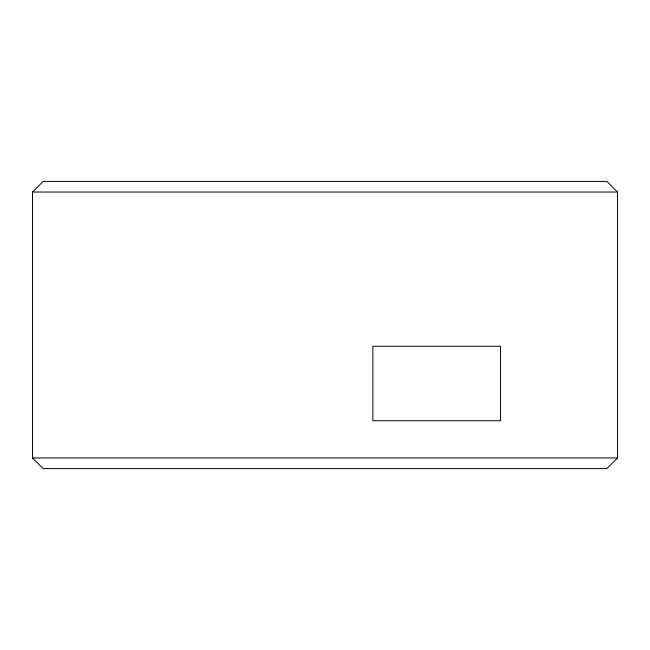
<?xml version="1.0" encoding="UTF-8"?>
<svg xmlns="http://www.w3.org/2000/svg" width="650" height="650" viewBox="0 0 650 650"><rect width="100%" height="100%" fill="white"/><g stroke="black" fill="none" stroke-linecap="round" stroke-linejoin="round"><path stroke-width="0.97" d="M32.5 192.043L43.136 181.407L606.864 181.407L617.5 192.043L617.5 457.957L606.864 468.593L43.136 468.593L32.5 457.957L32.5 192.043L617.5 192.043M32.5 457.957L617.5 457.957M500.5 346.271L372.864 346.271L372.864 420.729L500.5 420.729L500.5 346.271"/></g></svg>
